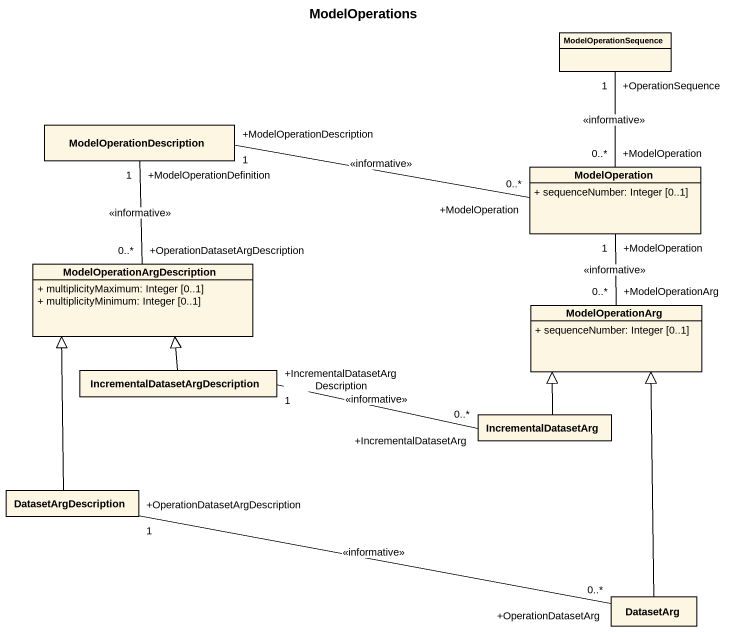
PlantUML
@startuml
title ModelOperations
hide circle
hide empty members
skinparam classAttributeIconSize 0
class ModelOperationSequence
class ModelOperationDescription
class ModelOperation {
  + sequenceNumber: Integer [0..1]
}
class ModelOperationArgDescription {
  + multiplicityMaximum: Integer [0..1]
  + multiplicityMinimum: Integer [0..1]
}
class ModelOperationArg {
  + sequenceNumber: Integer [0..1]
}
class "IncrementalDatasetArgDescription" as IncrementalDatasetArgDescrip
class IncrementalDatasetArg
class DatasetArgDescription
class DatasetArg
ModelOperationSequence "+OperationSequence\n1" -- "+ModelOperation\n0..*" ModelOperation : <<informative>>
ModelOperation "+ModelOperation\n0..*" -left- "+ModelOperationDescription\n1" ModelOperationDescription : <<informative>>
ModelOperationArgDescription "+OperationDatasetArgDescription\n0..*" -up- "+ModelOperationDefinition\n1" ModelOperationDescription : <<informative>>
ModelOperationArg "+ModelOperationArg\n0..*" -up- "+ModelOperation\n1" ModelOperation : <<informative>>
IncrementalDatasetArgDescrip -up-|> ModelOperationArgDescription
IncrementalDatasetArg -up-|> ModelOperationArg
IncrementalDatasetArg "+IncrementalDatasetArg\n0..*" -left- "+IncrementalDatasetArgDescription\n1" IncrementalDatasetArgDescrip : <<informative>>
DatasetArgDescription -up-|> ModelOperationArgDescription
DatasetArg -up-|> ModelOperationArg
DatasetArg "+OperationDatasetArg\n0..*" -left- "+OperationDatasetArgDescription\n1" DatasetArgDescription : <<informative>>
@enduml
